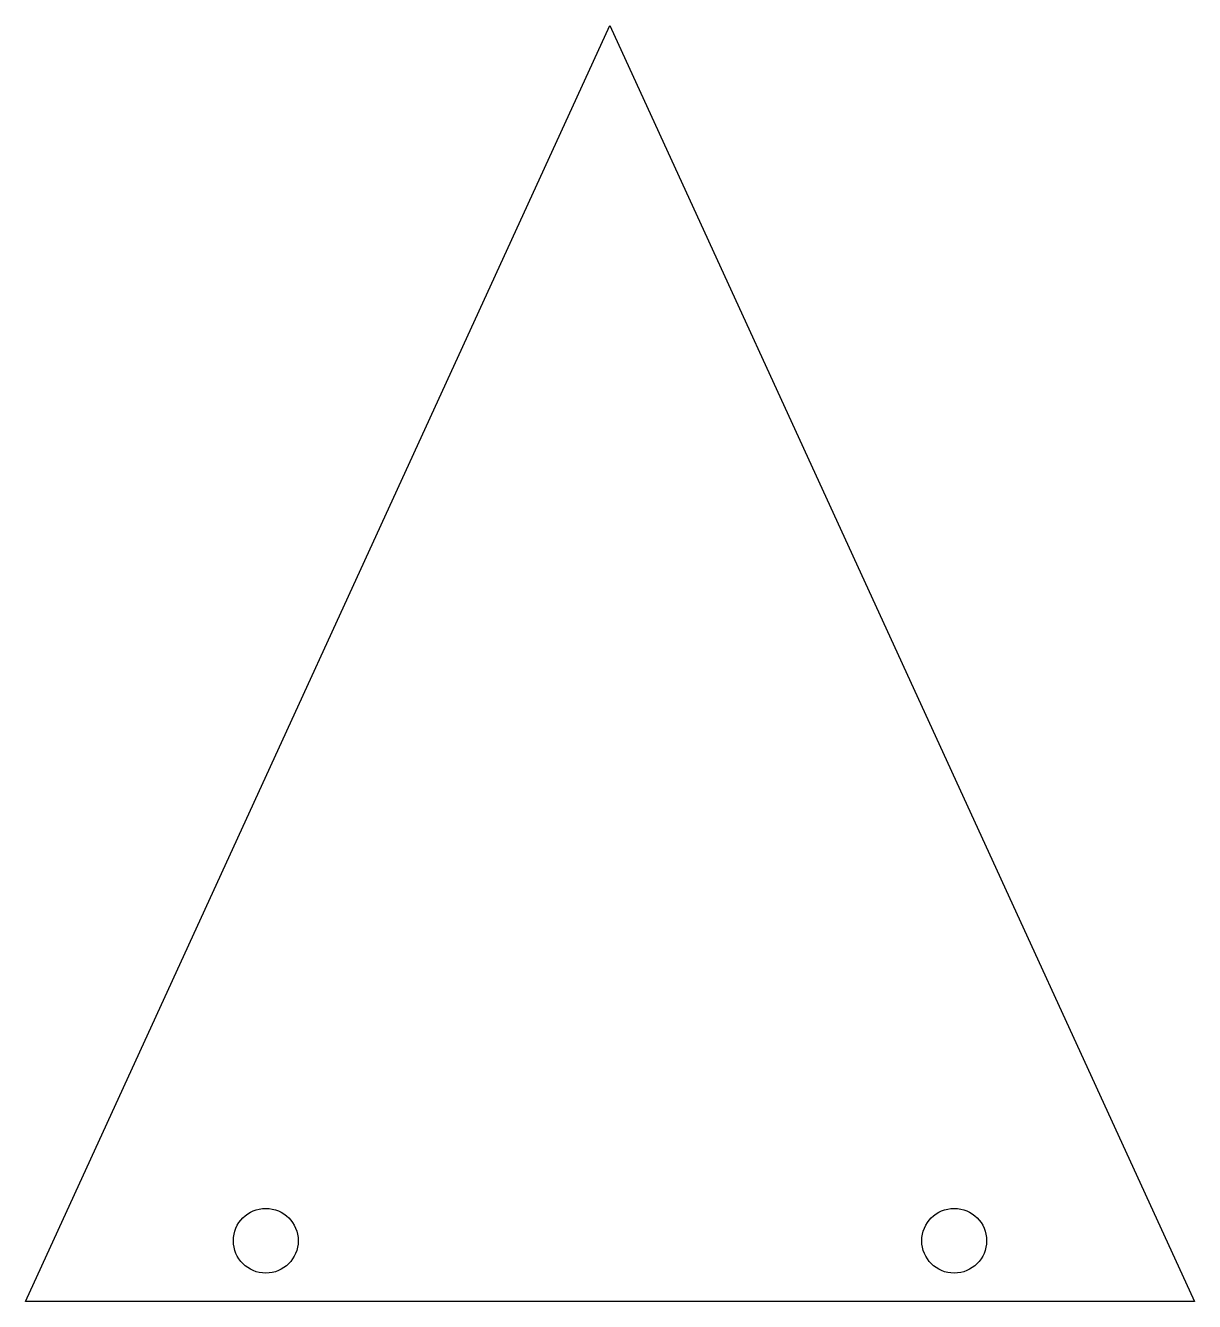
# Model space of a CAD drawing. Header units: millimetres. Extents: x -28.9 to 28.9, y -39.7 to 23.4.
import ezdxf

# ---------------------------------------------------------------- set-up
doc = ezdxf.new("R2010")
doc.units = ezdxf.units.MM
doc.layers.get('0').update_dxf_attribs({"linetype": 'CONTINUOUS'})

msp = doc.modelspace()

# ---------------------------------------------------------------- linework, layer by layer
msp.add_lwpolyline([(0, 23.356), (28.868, -39.668), (10.658, -39.668), (-28.868, -39.668)], close=True)
for centre in [(-17, -36.668), (17, -36.668)]:
    msp.add_circle(centre, 1.6)

doc.saveas('drawing.dxf')
